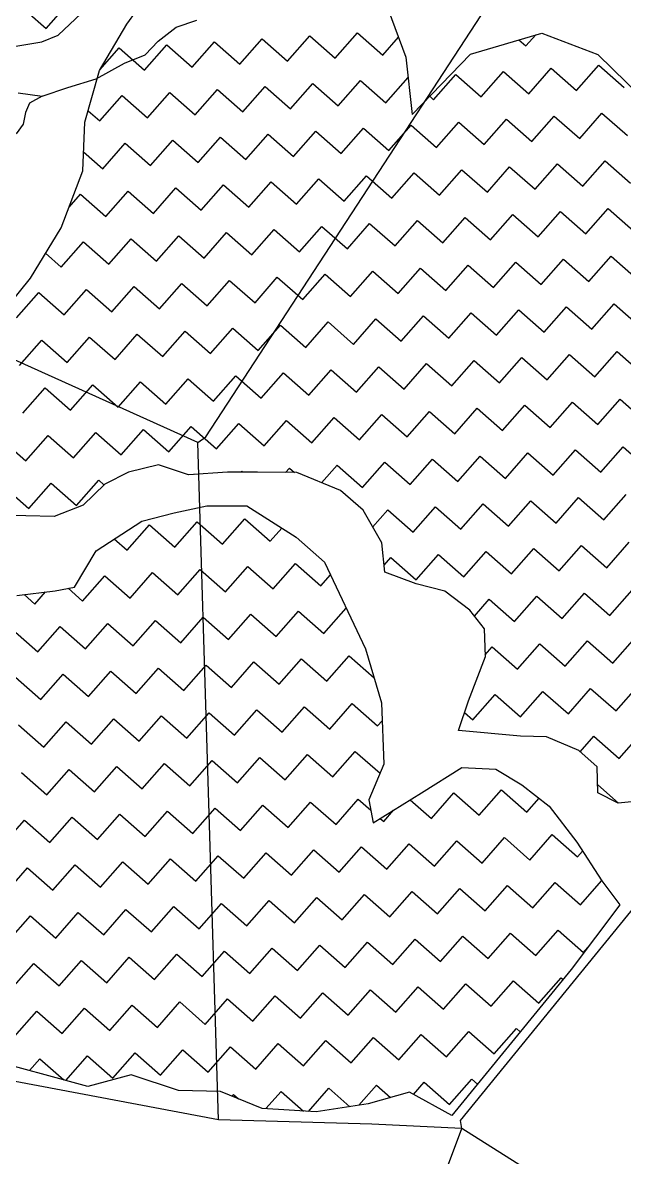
# Model space of a CAD drawing. Header units: metres. Extents: x 316400 to 324250, y 1868140 to 1873603.
# Drawn here: x 322277 to 322580, y 1869809 to 1870381 of the extents above; entities that cross this region are included whole.
import ezdxf

# ---------------------------------------------------------------- set-up
doc = ezdxf.new("R2010")
doc.units = ezdxf.units.M
for name, color, linetype in [('LINE_WATER', 4, 'Continuous'), ('POLY_HATCH', 12, 'Continuous'), ('POLY_PARCEL', 6, 'Continuous'), ('V_BOUND_LINE', 7, 'Continuous')]:
    doc.layers.add(name, color=color, linetype=linetype)

msp = doc.modelspace()

# ---------------------------------------------------------------- linework, layer by layer
at = {"layer": 'LINE_WATER'}
for p, q in [((322354.02, 1870378.72), (322364.42, 1870382.19)), ((322344.94, 1870371.7), (322354.02, 1870378.72)), ((322338.39, 1870364.84), (322344.94, 1870371.7)), ((322328.03, 1870360.64), (322338.39, 1870364.84)), ((322313.74, 1870352.75), (322328.03, 1870360.64)), ((322286.51, 1870343.95), (322299.4, 1870348.31)), ((322299.4, 1870348.31), (322313.74, 1870352.75)), ((322274.51, 1870345.65), (322286.51, 1870343.95)), ((322286.51, 1870343.95), (322280.12, 1870340.37)), ((322280.12, 1870340.37), (322278.05, 1870335.7)), ((322278.05, 1870335.7), (322276.88, 1870329.91)), ((322276.88, 1870329.91), (322273.47, 1870325.06))]:
    msp.add_line(p, q, dxfattribs=at)
at = {"layer": 'POLY_HATCH'}
for p, q in [((322294.53, 1870374.64), (322316.95, 1870395.77)), ((322329.14, 1870380.27), (322341.89, 1870397.83)), ((322458.43, 1870394.75), (322469.78, 1870363.64)), ((322315.39, 1870356.93), (322329.14, 1870380.27)), ((322263.93, 1870367.67), (322286.36, 1870371.33)), ((322286.36, 1870371.33), (322294.53, 1870374.64)), ((322502.31, 1870365.16), (322538.28, 1870375.72)), ((322538.28, 1870375.72), (322566.52, 1870364.93)), ((322472.97, 1870334.69), (322502.31, 1870365.16)), ((322566.52, 1870364.93), (322588.47, 1870343.58)), ((322469.78, 1870363.64), (322472.97, 1870334.69)), ((322308.09, 1870330.84), (322315.39, 1870356.93)), ((322306.98, 1870306.41), (322308.09, 1870330.84)), ((322296.1, 1870277.59), (322306.98, 1870306.41)), ((322280.58, 1870252.25), (322296.1, 1870277.59)), ((322263.24, 1870230.88), (322280.58, 1870252.25)), ((322577.64, 1869936.68), (322553.2, 1869904.11)), ((322553.2, 1869904.11), (322492.92, 1869830.5)), ((322288.08, 1869851.01), (322268.21, 1869856.44)), ((322309.59, 1869845.15), (322288.08, 1869851.01)), ((322331.41, 1869851.07), (322309.59, 1869845.15)), ((322355.18, 1869843.21), (322331.41, 1869851.07)), ((322376.34, 1869842.67), (322355.18, 1869843.21)), ((322397.48, 1869834.11), (322376.34, 1869842.67)), ((322471.58, 1869842.26), (322450.82, 1869836.41)), ((322492.92, 1869830.5), (322471.58, 1869842.26)), ((322424.61, 1869832.35), (322397.48, 1869834.11)), ((322450.82, 1869836.41), (322424.61, 1869832.35))]:
    msp.add_line(p, q, dxfattribs=at)
at = {"layer": 'POLY_HATCH', "linetype": 'Continuous', "ltscale": 10}
for p, q in [((322288.52, 1870378.01), (322299.77, 1870390.79)), ((322278.95, 1870386.44), (322288.52, 1870378.01)), ((322434.22, 1870363.14), (322445.47, 1870375.92)), ((322445.47, 1870375.92), (322458.24, 1870364.67)), ((322362.13, 1870358.56), (322373.38, 1870371.34)), ((322373.38, 1870371.34), (322386.16, 1870360.09)), ((322386.16, 1870360.09), (322397.41, 1870372.86)), ((322397.41, 1870372.86), (322410.19, 1870361.61)), ((322410.19, 1870361.61), (322421.44, 1870374.39)), ((322421.44, 1870374.39), (322434.22, 1870363.14)), ((322458.24, 1870364.67), (322466.14, 1870373.63)), ((322526.8, 1870372.35), (322530.33, 1870369.25)), ((322530.33, 1870369.25), (322535.25, 1870374.83)), ((322315.52, 1870357.15), (322325.32, 1870368.29)), ((322325.32, 1870368.29), (322338.1, 1870357.03)), ((322338.1, 1870357.03), (322349.35, 1870369.81)), ((322349.35, 1870369.81), (322362.13, 1870358.56)), ((322555.88, 1870346.74), (322567.14, 1870359.52)), ((322567.14, 1870359.52), (322579.91, 1870348.27)), ((322459.77, 1870340.64), (322470.92, 1870353.3)), ((322483.8, 1870342.16), (322495.05, 1870354.94)), ((322495.05, 1870354.94), (322507.83, 1870343.69)), ((322507.83, 1870343.69), (322519.08, 1870356.47)), ((322519.08, 1870356.47), (322531.86, 1870345.22)), ((322531.86, 1870345.22), (322543.11, 1870358)), ((322543.11, 1870358), (322555.88, 1870346.74)), ((322363.66, 1870334.53), (322374.91, 1870347.31)), ((322374.91, 1870347.31), (322387.68, 1870336.06)), ((322387.68, 1870336.06), (322398.94, 1870348.84)), ((322398.94, 1870348.84), (322411.71, 1870337.59)), ((322411.71, 1870337.59), (322422.96, 1870350.36)), ((322422.96, 1870350.36), (322435.74, 1870339.11)), ((322435.74, 1870339.11), (322446.99, 1870351.89)), ((322446.99, 1870351.89), (322459.77, 1870340.64)), ((322315.6, 1870331.48), (322326.85, 1870344.26)), ((322326.85, 1870344.26), (322339.63, 1870333.01)), ((322339.63, 1870333.01), (322350.88, 1870345.78)), ((322350.88, 1870345.78), (322363.66, 1870334.53)), ((322481.83, 1870343.9), (322483.8, 1870342.16)), ((322309.72, 1870336.66), (322315.6, 1870331.48)), ((322485.33, 1870318.14), (322496.58, 1870330.91)), ((322496.58, 1870330.91), (322509.35, 1870319.66)), ((322509.35, 1870319.66), (322520.61, 1870332.44)), ((322520.61, 1870332.44), (322533.38, 1870321.19)), ((322533.38, 1870321.19), (322544.63, 1870333.97)), ((322544.63, 1870333.97), (322557.41, 1870322.72)), ((322557.41, 1870322.72), (322568.66, 1870335.49)), ((322568.66, 1870335.49), (322581.44, 1870324.24)), ((322389.21, 1870312.03), (322400.46, 1870324.81)), ((322400.46, 1870324.81), (322413.24, 1870313.56)), ((322413.24, 1870313.56), (322424.49, 1870326.33)), ((322424.49, 1870326.33), (322437.27, 1870315.08)), ((322437.27, 1870315.08), (322448.52, 1870327.86)), ((322448.52, 1870327.86), (322461.3, 1870316.61)), ((322461.3, 1870316.61), (322472.55, 1870329.39)), ((322472.55, 1870329.39), (322485.33, 1870318.14)), ((322317.13, 1870307.45), (322328.38, 1870320.23)), ((322328.38, 1870320.23), (322341.15, 1870308.98)), ((322341.15, 1870308.98), (322352.41, 1870321.75)), ((322352.41, 1870321.75), (322365.18, 1870310.5)), ((322365.18, 1870310.5), (322376.43, 1870323.28)), ((322376.43, 1870323.28), (322389.21, 1870312.03)), ((322307.42, 1870316), (322317.13, 1870307.45)), ((322510.88, 1870295.63), (322522.13, 1870308.41)), ((322522.13, 1870308.41), (322534.91, 1870297.16)), ((322534.91, 1870297.16), (322546.16, 1870309.94)), ((322546.16, 1870309.94), (322558.94, 1870298.69)), ((322558.94, 1870298.69), (322570.19, 1870311.46)), ((322570.19, 1870311.46), (322582.97, 1870300.21)), ((322414.77, 1870289.53), (322426.02, 1870302.31)), ((322426.02, 1870302.31), (322438.79, 1870291.05)), ((322438.79, 1870291.05), (322450.05, 1870303.83)), ((322450.05, 1870303.83), (322462.82, 1870292.58)), ((322462.82, 1870292.58), (322474.07, 1870305.36)), ((322474.07, 1870305.36), (322486.85, 1870294.11)), ((322486.85, 1870294.11), (322498.1, 1870306.89)), ((322498.1, 1870306.89), (322510.88, 1870295.63)), ((322318.65, 1870283.42), (322329.9, 1870296.2)), ((322329.9, 1870296.2), (322342.68, 1870284.95)), ((322342.68, 1870284.95), (322353.93, 1870297.73)), ((322353.93, 1870297.73), (322366.71, 1870286.48)), ((322366.71, 1870286.48), (322377.96, 1870299.25)), ((322377.96, 1870299.25), (322390.74, 1870288)), ((322390.74, 1870288), (322401.99, 1870300.78)), ((322401.99, 1870300.78), (322414.77, 1870289.53)), ((322300.05, 1870288.06), (322305.87, 1870294.67)), ((322305.87, 1870294.67), (322318.65, 1870283.42)), ((322512.41, 1870271.61), (322523.66, 1870284.38)), ((322523.66, 1870284.38), (322536.44, 1870273.13)), ((322536.44, 1870273.13), (322547.69, 1870285.91)), ((322547.69, 1870285.91), (322560.46, 1870274.66)), ((322560.46, 1870274.66), (322571.72, 1870287.44)), ((322571.72, 1870287.44), (322584.49, 1870276.18)), ((322440.32, 1870267.03), (322451.57, 1870279.8)), ((322451.57, 1870279.8), (322464.35, 1870268.55)), ((322464.35, 1870268.55), (322475.6, 1870281.33)), ((322475.6, 1870281.33), (322488.38, 1870270.08)), ((322488.38, 1870270.08), (322499.63, 1870282.86)), ((322499.63, 1870282.86), (322512.41, 1870271.61)), ((322344.21, 1870260.92), (322355.46, 1870273.7)), ((322355.46, 1870273.7), (322368.24, 1870262.45)), ((322368.24, 1870262.45), (322379.49, 1870275.22)), ((322379.49, 1870275.22), (322392.26, 1870263.97)), ((322392.26, 1870263.97), (322403.52, 1870276.75)), ((322403.52, 1870276.75), (322416.29, 1870265.5)), ((322416.29, 1870265.5), (322427.54, 1870278.28)), ((322427.54, 1870278.28), (322440.32, 1870267.03)), ((322296.15, 1870257.87), (322307.4, 1870270.64)), ((322307.4, 1870270.64), (322320.18, 1870259.39)), ((322320.18, 1870259.39), (322331.43, 1870272.17)), ((322331.43, 1870272.17), (322344.21, 1870260.92)), ((322288.27, 1870264.81), (322296.15, 1870257.87)), ((322537.96, 1870249.1), (322549.21, 1870261.88)), ((322549.21, 1870261.88), (322561.99, 1870250.63)), ((322561.99, 1870250.63), (322573.24, 1870263.41)), ((322573.24, 1870263.41), (322586.02, 1870252.16)), ((322441.85, 1870243), (322453.1, 1870255.78)), ((322453.1, 1870255.78), (322465.88, 1870244.52)), ((322465.88, 1870244.52), (322477.13, 1870257.3)), ((322477.13, 1870257.3), (322489.9, 1870246.05)), ((322489.9, 1870246.05), (322501.16, 1870258.83)), ((322501.16, 1870258.83), (322513.93, 1870247.58)), ((322513.93, 1870247.58), (322525.18, 1870260.35)), ((322525.18, 1870260.35), (322537.96, 1870249.1)), ((322369.76, 1870238.42), (322381.01, 1870251.2)), ((322381.01, 1870251.2), (322393.79, 1870239.94)), ((322393.79, 1870239.94), (322405.04, 1870252.72)), ((322405.04, 1870252.72), (322417.82, 1870241.47)), ((322417.82, 1870241.47), (322429.07, 1870254.25)), ((322429.07, 1870254.25), (322441.85, 1870243)), ((322273.65, 1870232.31), (322284.9, 1870245.09)), ((322284.9, 1870245.09), (322297.68, 1870233.84)), ((322297.68, 1870233.84), (322308.93, 1870246.62)), ((322308.93, 1870246.62), (322321.7, 1870235.37)), ((322321.7, 1870235.37), (322332.96, 1870248.14)), ((322332.96, 1870248.14), (322345.73, 1870236.89)), ((322345.73, 1870236.89), (322356.98, 1870249.67)), ((322356.98, 1870249.67), (322369.76, 1870238.42)), ((322563.52, 1870226.6), (322574.77, 1870239.38)), ((322574.77, 1870239.38), (322587.55, 1870228.13)), ((322467.4, 1870220.5), (322478.65, 1870233.27)), ((322478.65, 1870233.27), (322491.43, 1870222.02)), ((322491.43, 1870222.02), (322502.68, 1870234.8)), ((322502.68, 1870234.8), (322515.46, 1870223.55)), ((322515.46, 1870223.55), (322526.71, 1870236.33)), ((322526.71, 1870236.33), (322539.49, 1870225.07)), ((322539.49, 1870225.07), (322550.74, 1870237.85)), ((322550.74, 1870237.85), (322563.52, 1870226.6)), ((322395.32, 1870215.92), (322406.57, 1870228.69)), ((322406.57, 1870228.69), (322419.35, 1870217.44)), ((322419.35, 1870217.44), (322430.6, 1870230.22)), ((322430.6, 1870230.22), (322443.37, 1870218.97)), ((322443.37, 1870218.97), (322454.63, 1870231.75)), ((322454.63, 1870231.75), (322467.4, 1870220.5)), ((322299.2, 1870209.81), (322310.45, 1870222.59)), ((322310.45, 1870222.59), (322323.23, 1870211.34)), ((322323.23, 1870211.34), (322334.48, 1870224.11)), ((322334.48, 1870224.11), (322347.26, 1870212.86)), ((322347.26, 1870212.86), (322358.51, 1870225.64)), ((322358.51, 1870225.64), (322371.29, 1870214.39)), ((322371.29, 1870214.39), (322382.54, 1870227.17)), ((322382.54, 1870227.17), (322395.32, 1870215.92)), ((322275.17, 1870208.28), (322286.43, 1870221.06)), ((322286.43, 1870221.06), (322299.2, 1870209.81)), ((322492.96, 1870197.99), (322504.21, 1870210.77)), ((322504.21, 1870210.77), (322516.99, 1870199.52)), ((322516.99, 1870199.52), (322528.24, 1870212.3)), ((322528.24, 1870212.3), (322541.02, 1870201.05)), ((322541.02, 1870201.05), (322552.27, 1870213.82)), ((322552.27, 1870213.82), (322565.04, 1870202.57)), ((322565.04, 1870202.57), (322576.29, 1870215.35)), ((322576.29, 1870215.35), (322589.07, 1870204.1)), ((322396.84, 1870191.89), (322408.09, 1870204.66)), ((322408.09, 1870204.66), (322420.87, 1870193.41)), ((322420.87, 1870193.41), (322432.12, 1870206.19)), ((322432.12, 1870206.19), (322444.9, 1870194.94)), ((322444.9, 1870194.94), (322456.15, 1870207.72)), ((322456.15, 1870207.72), (322468.93, 1870196.47)), ((322468.93, 1870196.47), (322480.18, 1870209.24)), ((322480.18, 1870209.24), (322492.96, 1870197.99)), ((322324.76, 1870187.31), (322336.01, 1870200.09)), ((322336.01, 1870200.09), (322348.79, 1870188.83)), ((322348.79, 1870188.83), (322360.04, 1870201.61)), ((322360.04, 1870201.61), (322372.82, 1870190.36)), ((322372.82, 1870190.36), (322384.07, 1870203.14)), ((322384.07, 1870203.14), (322396.84, 1870191.89)), ((322276.7, 1870184.26), (322287.95, 1870197.03)), ((322287.95, 1870197.03), (322300.73, 1870185.78)), ((322300.73, 1870185.78), (322311.98, 1870198.56)), ((322311.98, 1870198.56), (322324.76, 1870187.31)), ((322518.51, 1870175.49), (322529.76, 1870188.27)), ((322529.76, 1870188.27), (322542.54, 1870177.02)), ((322542.54, 1870177.02), (322553.79, 1870189.8)), ((322553.79, 1870189.8), (322566.57, 1870178.54)), ((322566.57, 1870178.54), (322577.82, 1870191.32)), ((322577.82, 1870191.32), (322590.6, 1870180.07)), ((322422.4, 1870169.39), (322433.65, 1870182.16)), ((322433.65, 1870182.16), (322446.43, 1870170.91)), ((322446.43, 1870170.91), (322457.68, 1870183.69)), ((322457.68, 1870183.69), (322470.46, 1870172.44)), ((322470.46, 1870172.44), (322481.71, 1870185.22)), ((322481.71, 1870185.22), (322494.48, 1870173.96)), ((322494.48, 1870173.96), (322505.74, 1870186.74)), ((322505.74, 1870186.74), (322518.51, 1870175.49)), ((322326.28, 1870163.28), (322337.54, 1870176.06)), ((322337.54, 1870176.06), (322350.31, 1870164.81)), ((322350.31, 1870164.81), (322361.56, 1870177.58)), ((322361.56, 1870177.58), (322374.34, 1870166.33)), ((322374.34, 1870166.33), (322385.59, 1870179.11)), ((322385.59, 1870179.11), (322398.37, 1870167.86)), ((322398.37, 1870167.86), (322409.62, 1870180.64)), ((322409.62, 1870180.64), (322422.4, 1870169.39)), ((322265.45, 1870171.48), (322278.23, 1870160.23)), ((322278.23, 1870160.23), (322289.48, 1870173)), ((322289.48, 1870173), (322302.26, 1870161.75)), ((322302.26, 1870161.75), (322313.51, 1870174.53)), ((322313.51, 1870174.53), (322326.28, 1870163.28)), ((322544.07, 1870152.99), (322555.32, 1870165.77)), ((322555.32, 1870165.77), (322568.1, 1870154.52)), ((322568.1, 1870154.52), (322579.35, 1870167.29)), ((322579.35, 1870167.29), (322592.13, 1870156.04)), ((322447.95, 1870146.88), (322459.2, 1870159.66)), ((322459.2, 1870159.66), (322471.98, 1870148.41)), ((322471.98, 1870148.41), (322483.23, 1870161.19)), ((322483.23, 1870161.19), (322496.01, 1870149.94)), ((322496.01, 1870149.94), (322507.26, 1870162.71)), ((322507.26, 1870162.71), (322520.04, 1870151.46)), ((322520.04, 1870151.46), (322531.29, 1870164.24)), ((322531.29, 1870164.24), (322544.07, 1870152.99)), ((322362.97, 1870153.42), (322363.09, 1870153.55)), ((322363.09, 1870153.55), (322363.22, 1870153.44)), ((322386.67, 1870154.57), (322387.12, 1870155.08)), ((322387.12, 1870155.08), (322387.69, 1870154.58)), ((322409.22, 1870154.42), (322411.15, 1870156.61)), ((322411.15, 1870156.61), (322413.72, 1870154.35)), ((322427.37, 1870149.27), (322435.18, 1870158.13)), ((322435.18, 1870158.13), (322447.95, 1870146.88)), ((322266.98, 1870147.45), (322279.75, 1870136.2)), ((322279.75, 1870136.2), (322291, 1870148.98)), ((322291, 1870148.98), (322303.78, 1870137.72)), ((322303.78, 1870137.72), (322315.03, 1870150.5)), ((322315.03, 1870150.5), (322317.65, 1870148.2)), ((322545.59, 1870128.96), (322556.85, 1870141.74)), ((322556.85, 1870141.74), (322569.62, 1870130.49)), ((322569.62, 1870130.49), (322580.87, 1870143.26)), ((322473.51, 1870124.38), (322484.76, 1870137.16)), ((322484.76, 1870137.16), (322497.54, 1870125.91)), ((322497.54, 1870125.91), (322508.79, 1870138.69)), ((322508.79, 1870138.69), (322521.57, 1870127.43)), ((322521.57, 1870127.43), (322532.82, 1870140.21)), ((322532.82, 1870140.21), (322545.59, 1870128.96)), ((322377.39, 1870118.28), (322388.65, 1870131.05)), ((322388.65, 1870131.05), (322401.42, 1870119.8)), ((322453.08, 1870126.94), (322460.73, 1870135.63)), ((322460.73, 1870135.63), (322473.51, 1870124.38)), ((322329.34, 1870115.22), (322340.59, 1870128)), ((322340.59, 1870128), (322353.37, 1870116.75)), ((322353.37, 1870116.75), (322364.62, 1870129.53)), ((322364.62, 1870129.53), (322377.39, 1870118.28)), ((322401.42, 1870119.8), (322407.28, 1870126.45)), ((322322.86, 1870120.92), (322329.34, 1870115.22)), ((322571.15, 1870106.46), (322582.4, 1870119.24)), ((322475.04, 1870100.35), (322486.29, 1870113.13)), ((322486.29, 1870113.13), (322499.06, 1870101.88)), ((322499.06, 1870101.88), (322510.31, 1870114.66)), ((322510.31, 1870114.66), (322523.09, 1870103.41)), ((322523.09, 1870103.41), (322534.34, 1870116.18)), ((322534.34, 1870116.18), (322547.12, 1870104.93)), ((322547.12, 1870104.93), (322558.37, 1870117.71)), ((322558.37, 1870117.71), (322571.15, 1870106.46)), ((322402.95, 1870095.77), (322414.2, 1870108.55)), ((322414.2, 1870108.55), (322426.98, 1870097.3)), ((322458.8, 1870107.67), (322462.26, 1870111.6)), ((322462.26, 1870111.6), (322475.04, 1870100.35)), ((322306.84, 1870089.67), (322318.09, 1870102.44)), ((322318.09, 1870102.44), (322330.86, 1870091.19)), ((322330.86, 1870091.19), (322342.11, 1870103.97)), ((322342.11, 1870103.97), (322354.89, 1870092.72)), ((322354.89, 1870092.72), (322366.14, 1870105.5)), ((322366.14, 1870105.5), (322378.92, 1870094.25)), ((322378.92, 1870094.25), (322390.17, 1870107.02)), ((322390.17, 1870107.02), (322402.95, 1870095.77)), ((322426.98, 1870097.3), (322431.87, 1870102.85)), ((322299.57, 1870096.07), (322306.84, 1870089.67)), ((322277.39, 1870092.91), (322282.81, 1870088.14)), ((322282.81, 1870088.14), (322288.19, 1870094.26)), ((322504.33, 1870082.1), (322511.84, 1870090.63)), ((322511.84, 1870090.63), (322524.62, 1870079.38)), ((322524.62, 1870079.38), (322535.87, 1870092.15)), ((322535.87, 1870092.15), (322548.65, 1870080.9)), ((322548.65, 1870080.9), (322559.9, 1870093.68)), ((322559.9, 1870093.68), (322572.68, 1870082.43)), ((322572.68, 1870082.43), (322583.93, 1870095.21)), ((322404.48, 1870071.74), (322415.73, 1870084.52)), ((322415.73, 1870084.52), (322428.5, 1870073.27)), ((322428.5, 1870073.27), (322439.76, 1870086.05)), ((322439.76, 1870086.05), (322439.88, 1870085.94)), ((322332.39, 1870067.17), (322343.64, 1870079.94)), ((322343.64, 1870079.94), (322356.42, 1870068.69)), ((322356.42, 1870068.69), (322367.67, 1870081.47)), ((322367.67, 1870081.47), (322380.45, 1870070.22)), ((322380.45, 1870070.22), (322391.7, 1870083)), ((322391.7, 1870083), (322404.48, 1870071.74)), ((322271.56, 1870075.36), (322284.33, 1870064.11)), ((322284.33, 1870064.11), (322295.58, 1870076.89)), ((322295.58, 1870076.89), (322308.36, 1870065.64)), ((322308.36, 1870065.64), (322319.61, 1870078.42)), ((322319.61, 1870078.42), (322332.39, 1870067.17)), ((322526.15, 1870055.35), (322537.4, 1870068.13)), ((322537.4, 1870068.13), (322550.17, 1870056.87)), ((322550.17, 1870056.87), (322561.42, 1870069.65)), ((322561.42, 1870069.65), (322574.2, 1870058.4)), ((322574.2, 1870058.4), (322585.45, 1870071.18)), ((322430.03, 1870049.24), (322441.28, 1870062.02)), ((322441.28, 1870062.02), (322453.86, 1870050.95)), ((322509.85, 1870062.6), (322513.37, 1870066.6)), ((322513.37, 1870066.6), (322526.15, 1870055.35)), ((322333.92, 1870043.14), (322345.17, 1870055.91)), ((322345.17, 1870055.91), (322357.95, 1870044.66)), ((322357.95, 1870044.66), (322369.2, 1870057.44)), ((322369.2, 1870057.44), (322381.97, 1870046.19)), ((322381.97, 1870046.19), (322393.22, 1870058.97)), ((322393.22, 1870058.97), (322406, 1870047.72)), ((322406, 1870047.72), (322417.25, 1870060.49)), ((322417.25, 1870060.49), (322430.03, 1870049.24)), ((322273.08, 1870051.33), (322285.86, 1870040.08)), ((322285.86, 1870040.08), (322297.11, 1870052.86)), ((322297.11, 1870052.86), (322309.89, 1870041.61)), ((322309.89, 1870041.61), (322321.14, 1870054.39)), ((322321.14, 1870054.39), (322333.92, 1870043.14)), ((322551.7, 1870032.85), (322562.95, 1870045.62)), ((322562.95, 1870045.62), (322575.73, 1870034.37)), ((322575.73, 1870034.37), (322586.98, 1870047.15)), ((322503.64, 1870029.79), (322514.89, 1870042.57)), ((322514.89, 1870042.57), (322527.67, 1870031.32)), ((322527.67, 1870031.32), (322538.92, 1870044.1)), ((322538.92, 1870044.1), (322551.7, 1870032.85)), ((322359.47, 1870020.63), (322370.72, 1870033.41)), ((322370.72, 1870033.41), (322383.5, 1870022.16)), ((322383.5, 1870022.16), (322394.75, 1870034.94)), ((322394.75, 1870034.94), (322407.53, 1870023.69)), ((322407.53, 1870023.69), (322418.78, 1870036.46)), ((322418.78, 1870036.46), (322431.56, 1870025.21)), ((322431.56, 1870025.21), (322442.81, 1870037.99)), ((322442.81, 1870037.99), (322455.59, 1870026.74)), ((322499.43, 1870033.5), (322503.64, 1870029.79)), ((322274.61, 1870027.31), (322287.39, 1870016.06)), ((322287.39, 1870016.06), (322298.64, 1870028.83)), ((322298.64, 1870028.83), (322311.41, 1870017.58)), ((322311.41, 1870017.58), (322322.67, 1870030.36)), ((322322.67, 1870030.36), (322335.44, 1870019.11)), ((322335.44, 1870019.11), (322346.69, 1870031.89)), ((322346.69, 1870031.89), (322359.47, 1870020.63)), ((322455.59, 1870026.74), (322457.92, 1870029.39)), ((322557.58, 1870013.76), (322564.48, 1870021.6)), ((322564.48, 1870021.6), (322577.26, 1870010.34)), ((322577.26, 1870010.34), (322588.51, 1870023.12)), ((322385.03, 1869998.13), (322396.28, 1870010.91)), ((322396.28, 1870010.91), (322409.06, 1869999.66)), ((322409.06, 1869999.66), (322420.31, 1870012.44)), ((322420.31, 1870012.44), (322433.08, 1870001.19)), ((322433.08, 1870001.19), (322444.33, 1870013.96)), ((322444.33, 1870013.96), (322456.82, 1870002.97)), ((322288.91, 1869992.03), (322300.16, 1870004.8)), ((322300.16, 1870004.8), (322312.94, 1869993.55)), ((322312.94, 1869993.55), (322324.19, 1870006.33)), ((322324.19, 1870006.33), (322336.97, 1869995.08)), ((322336.97, 1869995.08), (322348.22, 1870007.86)), ((322348.22, 1870007.86), (322361, 1869996.61)), ((322361, 1869996.61), (322372.25, 1870009.38)), ((322372.25, 1870009.38), (322385.03, 1869998.13)), ((322276.13, 1870003.28), (322288.91, 1869992.03)), ((322482.67, 1869980.21), (322493.92, 1869992.99)), ((322493.92, 1869992.99), (322506.7, 1869981.74)), ((322506.7, 1869981.74), (322517.95, 1869994.51)), ((322517.95, 1869994.51), (322530.72, 1869983.26)), ((322566.49, 1869997.13), (322577.06, 1869987.83)), ((322410.58, 1869975.63), (322421.83, 1869988.41)), ((322421.83, 1869988.41), (322434.61, 1869977.16)), ((322434.61, 1869977.16), (322445.86, 1869989.93)), ((322445.86, 1869989.93), (322452.14, 1869984.41)), ((322472.06, 1869989.55), (322482.67, 1869980.21)), ((322530.72, 1869983.26), (322536.96, 1869990.34)), ((322314.47, 1869969.52), (322325.72, 1869982.3)), ((322325.72, 1869982.3), (322338.5, 1869971.05)), ((322338.5, 1869971.05), (322349.75, 1869983.83)), ((322349.75, 1869983.83), (322362.52, 1869972.58)), ((322362.52, 1869972.58), (322373.78, 1869985.35)), ((322373.78, 1869985.35), (322386.55, 1869974.1)), ((322386.55, 1869974.1), (322397.8, 1869986.88)), ((322397.8, 1869986.88), (322410.58, 1869975.63)), ((322458.64, 1869978.68), (322463.64, 1869984.36)), ((322266.41, 1869966.47), (322277.66, 1869979.25)), ((322277.66, 1869979.25), (322290.44, 1869968)), ((322290.44, 1869968), (322301.69, 1869980.78)), ((322301.69, 1869980.78), (322314.47, 1869969.52)), ((322456.9, 1869980.22), (322458.64, 1869978.68)), ((322508.22, 1869957.71), (322519.47, 1869970.49)), ((322519.47, 1869970.49), (322532.25, 1869959.23)), ((322532.25, 1869959.23), (322543.5, 1869972.01)), ((322543.5, 1869972.01), (322556.28, 1869960.76)), ((322412.11, 1869951.6), (322423.36, 1869964.38)), ((322423.36, 1869964.38), (322436.14, 1869953.13)), ((322436.14, 1869953.13), (322447.39, 1869965.91)), ((322447.39, 1869965.91), (322460.17, 1869954.65)), ((322460.17, 1869954.65), (322471.42, 1869967.43)), ((322471.42, 1869967.43), (322484.19, 1869956.18)), ((322484.19, 1869956.18), (322495.44, 1869968.96)), ((322495.44, 1869968.96), (322508.22, 1869957.71)), ((322340.02, 1869947.02), (322351.27, 1869959.8)), ((322351.27, 1869959.8), (322364.05, 1869948.55)), ((322364.05, 1869948.55), (322375.3, 1869961.33)), ((322375.3, 1869961.33), (322388.08, 1869950.08)), ((322388.08, 1869950.08), (322399.33, 1869962.85)), ((322399.33, 1869962.85), (322412.11, 1869951.6)), ((322556.28, 1869960.76), (322558.88, 1869963.72)), ((322267.94, 1869942.44), (322279.19, 1869955.22)), ((322279.19, 1869955.22), (322291.97, 1869943.97)), ((322291.97, 1869943.97), (322303.22, 1869956.75)), ((322303.22, 1869956.75), (322315.99, 1869945.5)), ((322315.99, 1869945.5), (322327.24, 1869958.27)), ((322327.24, 1869958.27), (322340.02, 1869947.02)), ((322533.78, 1869935.21), (322545.03, 1869947.98)), ((322545.03, 1869947.98), (322557.81, 1869936.73)), ((322557.81, 1869936.73), (322568.57, 1869948.95)), ((322437.66, 1869929.1), (322448.91, 1869941.88)), ((322448.91, 1869941.88), (322461.69, 1869930.63)), ((322461.69, 1869930.63), (322472.94, 1869943.4)), ((322472.94, 1869943.4), (322485.72, 1869932.15)), ((322485.72, 1869932.15), (322496.97, 1869944.93)), ((322496.97, 1869944.93), (322509.75, 1869933.68)), ((322509.75, 1869933.68), (322521, 1869946.46)), ((322521, 1869946.46), (322533.78, 1869935.21)), ((322341.55, 1869922.99), (322352.8, 1869935.77)), ((322352.8, 1869935.77), (322365.58, 1869924.52)), ((322365.58, 1869924.52), (322376.83, 1869937.3)), ((322376.83, 1869937.3), (322389.61, 1869926.05)), ((322389.61, 1869926.05), (322400.86, 1869938.82)), ((322400.86, 1869938.82), (322413.63, 1869927.57)), ((322413.63, 1869927.57), (322424.89, 1869940.35)), ((322424.89, 1869940.35), (322437.66, 1869929.1)), ((322269.46, 1869918.41), (322280.71, 1869931.19)), ((322280.71, 1869931.19), (322293.49, 1869919.94)), ((322293.49, 1869919.94), (322304.74, 1869932.72)), ((322304.74, 1869932.72), (322317.52, 1869921.47)), ((322317.52, 1869921.47), (322328.77, 1869934.24)), ((322328.77, 1869934.24), (322341.55, 1869922.99)), ((322463.22, 1869906.6), (322474.47, 1869919.37)), ((322474.47, 1869919.37), (322487.25, 1869908.12)), ((322487.25, 1869908.12), (322498.5, 1869920.9)), ((322498.5, 1869920.9), (322511.28, 1869909.65)), ((322511.28, 1869909.65), (322522.53, 1869922.43)), ((322522.53, 1869922.43), (322535.3, 1869911.18)), ((322535.3, 1869911.18), (322546.55, 1869923.95)), ((322546.55, 1869923.95), (322559.33, 1869912.7)), ((322367.1, 1869900.49), (322378.35, 1869913.27)), ((322378.35, 1869913.27), (322391.13, 1869902.02)), ((322391.13, 1869902.02), (322402.38, 1869914.8)), ((322402.38, 1869914.8), (322415.16, 1869903.54)), ((322415.16, 1869903.54), (322426.41, 1869916.32)), ((322426.41, 1869916.32), (322439.19, 1869905.07)), ((322439.19, 1869905.07), (322450.44, 1869917.85)), ((322450.44, 1869917.85), (322463.22, 1869906.6)), ((322559.33, 1869912.7), (322561.48, 1869915.15)), ((322270.99, 1869894.39), (322282.24, 1869907.16)), ((322282.24, 1869907.16), (322295.02, 1869895.91)), ((322295.02, 1869895.91), (322306.27, 1869908.69)), ((322306.27, 1869908.69), (322319.05, 1869897.44)), ((322319.05, 1869897.44), (322330.3, 1869910.22)), ((322330.3, 1869910.22), (322343.08, 1869898.97)), ((322343.08, 1869898.97), (322354.33, 1869911.74)), ((322354.33, 1869911.74), (322367.1, 1869900.49)), ((322488.77, 1869884.1), (322500.02, 1869896.87)), ((322500.02, 1869896.87), (322512.8, 1869885.62)), ((322512.8, 1869885.62), (322524.05, 1869898.4)), ((322524.05, 1869898.4), (322536.83, 1869887.15)), ((322536.83, 1869887.15), (322548.08, 1869899.93)), ((322548.08, 1869899.93), (322549.07, 1869899.06)), ((322392.66, 1869877.99), (322403.91, 1869890.77)), ((322403.91, 1869890.77), (322416.69, 1869879.52)), ((322416.69, 1869879.52), (322427.94, 1869892.29)), ((322427.94, 1869892.29), (322440.72, 1869881.04)), ((322440.72, 1869881.04), (322451.97, 1869893.82)), ((322451.97, 1869893.82), (322464.74, 1869882.57)), ((322464.74, 1869882.57), (322476, 1869895.35)), ((322476, 1869895.35), (322488.77, 1869884.1)), ((322296.54, 1869871.88), (322307.8, 1869884.66)), ((322307.8, 1869884.66), (322320.57, 1869873.41)), ((322320.57, 1869873.41), (322331.82, 1869886.19)), ((322331.82, 1869886.19), (322344.6, 1869874.94)), ((322344.6, 1869874.94), (322355.85, 1869887.71)), ((322355.85, 1869887.71), (322368.63, 1869876.46)), ((322368.63, 1869876.46), (322379.88, 1869889.24)), ((322379.88, 1869889.24), (322392.66, 1869877.99)), ((322272.52, 1869870.36), (322283.77, 1869883.13)), ((322283.77, 1869883.13), (322296.54, 1869871.88)), ((322514.33, 1869861.59), (322525.58, 1869874.37)), ((322525.58, 1869874.37), (322527.48, 1869872.7)), ((322418.21, 1869855.49), (322429.46, 1869868.26)), ((322429.46, 1869868.26), (322442.24, 1869857.01)), ((322442.24, 1869857.01), (322453.49, 1869869.79)), ((322453.49, 1869869.79), (322466.27, 1869858.54)), ((322466.27, 1869858.54), (322477.52, 1869871.32)), ((322477.52, 1869871.32), (322490.3, 1869860.07)), ((322490.3, 1869860.07), (322501.55, 1869872.84)), ((322501.55, 1869872.84), (322514.33, 1869861.59)), ((322322.1, 1869849.38), (322333.35, 1869862.16)), ((322333.35, 1869862.16), (322346.13, 1869850.91)), ((322346.13, 1869850.91), (322357.38, 1869863.69)), ((322357.38, 1869863.69), (322370.16, 1869852.43)), ((322370.16, 1869852.43), (322381.41, 1869865.21)), ((322381.41, 1869865.21), (322394.19, 1869853.96)), ((322394.19, 1869853.96), (322405.44, 1869866.74)), ((322405.44, 1869866.74), (322418.21, 1869855.49)), ((322280.09, 1869853.2), (322285.29, 1869859.11)), ((322285.29, 1869859.11), (322297.36, 1869848.48)), ((322298.38, 1869848.2), (322309.32, 1869860.63)), ((322309.32, 1869860.63), (322322.1, 1869849.38)), ((322446.14, 1869835.68), (322455.02, 1869845.76)), ((322455.02, 1869845.76), (322462.05, 1869839.57)), ((322473.63, 1869841.13), (322479.05, 1869847.29)), ((322479.05, 1869847.29), (322491.83, 1869836.04)), ((322491.83, 1869836.04), (322503.08, 1869848.82)), ((322503.08, 1869848.82), (322505.89, 1869846.34)), ((322382.17, 1869840.31), (322382.93, 1869841.18)), ((322382.93, 1869841.18), (322385.42, 1869839)), ((322399.29, 1869833.99), (322406.96, 1869842.71)), ((322406.96, 1869842.71), (322418.26, 1869832.76)), ((322420.74, 1869832.6), (322430.99, 1869844.24)), ((322430.99, 1869844.24), (322441.52, 1869834.97))]:
    msp.add_line(p, q, dxfattribs=at)
at = {"layer": 'POLY_HATCH', "ltscale": 10}
for p, q in [((322329.99, 1870154.51), (322318.07, 1870148.6)), ((322345.22, 1870158.25), (322329.99, 1870154.51)), ((322360.22, 1870153.25), (322345.22, 1870158.25)), ((322379.98, 1870154.5), (322360.22, 1870153.25)), ((322395.05, 1870154.66), (322379.98, 1870154.5)), ((322414.91, 1870154.33), (322395.05, 1870154.66)), ((322436.9, 1870145.4), (322414.91, 1870154.33)), ((322318.07, 1870148.6), (322307.24, 1870138)), ((322448.25, 1870135.41), (322436.9, 1870145.4)), ((322307.24, 1870138), (322292.52, 1870132.3)), ((322353.07, 1870134.16), (322369.51, 1870137.58)), ((322369.51, 1870137.58), (322389.74, 1870137.67)), ((322389.74, 1870137.67), (322414.56, 1870121.78)), ((322292.52, 1870132.3), (322263.92, 1870132.88)), ((322336.67, 1870129.95), (322353.07, 1870134.16)), ((322457.64, 1870118.94), (322448.25, 1870135.41)), ((322313.82, 1870115.02), (322336.67, 1870129.95)), ((322414.56, 1870121.78), (322428.86, 1870109.2)), ((322459.16, 1870104.15), (322457.64, 1870118.94)), ((322302.86, 1870096.68), (322313.82, 1870115.02)), ((322428.86, 1870109.2), (322449.49, 1870065.67)), ((322475, 1870098.41), (322459.16, 1870104.15)), ((322293.05, 1870094.87), (322302.86, 1870096.68)), ((322489.53, 1870094.57), (322475, 1870098.41)), ((322273.77, 1870092.46), (322293.05, 1870094.87)), ((322502.04, 1870085.04), (322489.53, 1870094.57)), ((322509.39, 1870075.59), (322502.04, 1870085.04)), ((322509.88, 1870061.74), (322509.39, 1870075.59)), ((322449.49, 1870065.67), (322457.58, 1870038.41)), ((322501.39, 1870039.38), (322509.88, 1870061.74)), ((322496.39, 1870024.38), (322501.39, 1870039.38)), ((322457.58, 1870038.41), (322458.75, 1870007.54)), ((322527.52, 1870021.59), (322496.39, 1870024.38)), ((322540.63, 1870021.23), (322527.52, 1870021.59)), ((322556.94, 1870014.32), (322540.63, 1870021.23)), ((322566.19, 1870006.18), (322556.94, 1870014.32)), ((322458.75, 1870007.54), (322451.17, 1869989.6)), ((322477.76, 1869993.05), (322497.97, 1870005.83)), ((322497.97, 1870005.83), (322515.09, 1870004.93)), ((322515.09, 1870004.93), (322528.29, 1869997.04)), ((322566.63, 1869993.12), (322566.19, 1870006.18)), ((322453.33, 1869978.02), (322477.76, 1869993.05)), ((322528.29, 1869997.04), (322542.06, 1869986.4)), ((322576.89, 1869987.81), (322566.63, 1869993.12)), ((322451.17, 1869989.6), (322453.33, 1869978.02)), ((322585.16, 1869988.73), (322576.89, 1869987.81)), ((322542.06, 1869986.4), (322555.92, 1869968.24)), ((322555.92, 1869968.24), (322568.66, 1869948.81)), ((322568.66, 1869948.81), (322577.64, 1869936.68))]:
    msp.add_line(p, q, dxfattribs=at)
at = {"layer": 'POLY_PARCEL'}
for p, q in [((322369.07, 1870172.33), (322513.24, 1870393.34)), ((322364.91, 1870169.6), (322129.29, 1870275.41)), ((322364.91, 1870169.6), (322369.07, 1870172.33)), ((322375.37, 1869828.39), (322364.91, 1870169.6)), ((322375.37, 1869828.39), (322262.2, 1869849.6)), ((322452.74, 1869826.11), (322375.37, 1869828.39)), ((322334.28, 1869390.19), (322498.07, 1869823.98)), ((322498.07, 1869823.98), (322452.74, 1869826.11))]:
    msp.add_line(p, q, dxfattribs=at)
at = {"layer": 'V_BOUND_LINE'}
for p, q in [((322497.36, 1869827.97), (322594.34, 1869947.04)), ((322498.07, 1869823.98), (322497.36, 1869827.97)), ((322811.16, 1869626.92), (322498.07, 1869823.98))]:
    msp.add_line(p, q, dxfattribs=at)

doc.saveas('drawing.dxf')
